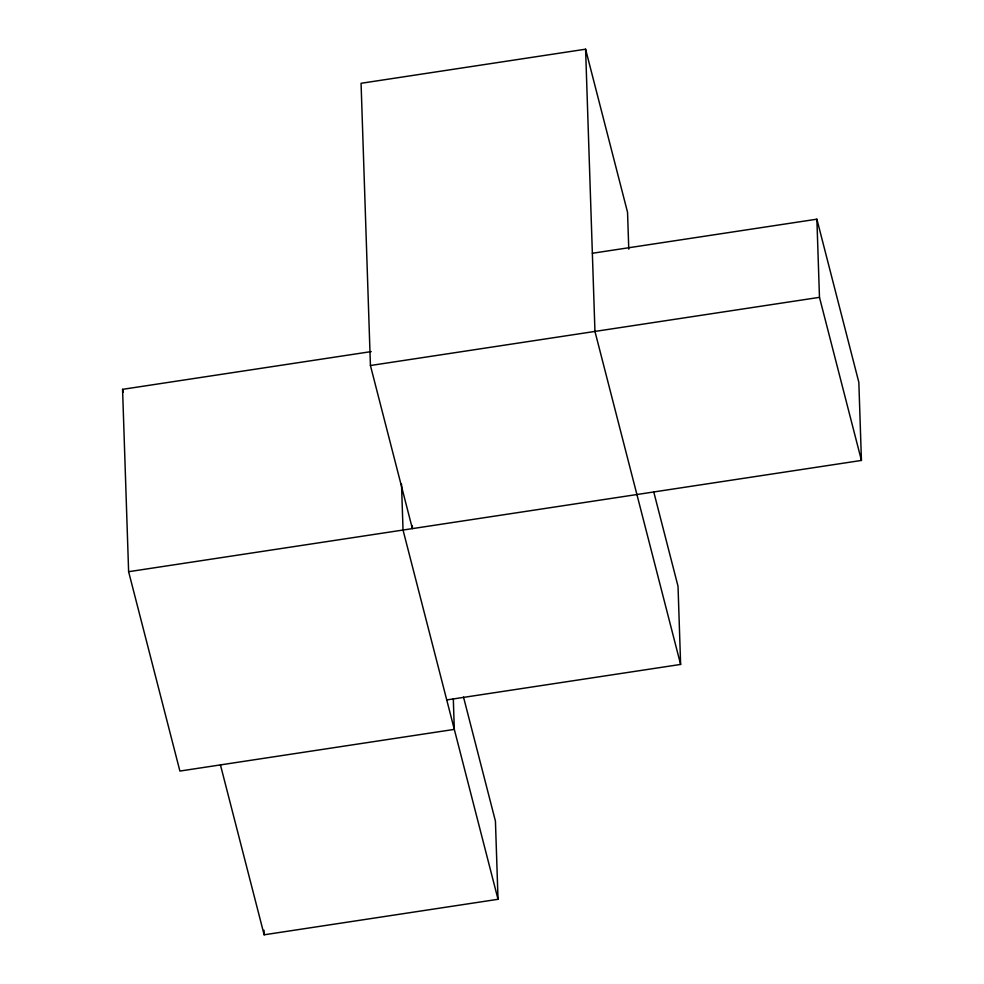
<?xml version="1.0" encoding="UTF-8"?>
<svg xmlns="http://www.w3.org/2000/svg" width="984" height="984" viewBox="0 0 984 984"><rect width="100%" height="100%" fill="white"/><g stroke="black" fill="none" stroke-linecap="round" stroke-linejoin="round"><path stroke-width="1.48" d="M628.776 249.124L627.546 212.298L585.591 49.2L361.067 83.296L370.427 365.519L412.382 528.617L412.284 525.554M592.356 253.269L816.88 219.186L858.835 382.284L861.431 460.438L128.621 571.704L179.9 771.062L454.313 729.39L453.304 698.738M128.621 571.704L122.57 389.344L371.214 351.596M370.427 365.519L819.475 297.34L816.88 219.186M446.736 699.944L680.62 664.434L678.025 586.279L653.696 491.717M220.441 764.9L264.142 934.8L498.027 899.29L495.432 821.136L463.501 697.029M819.475 297.34L861.431 460.438M680.62 664.434L594.951 331.423L585.591 49.2M498.027 899.29L403.034 530.044L401.509 484.067M122.57 389.344L123.332 392.321M263.995 930.2L264.142 934.8"/></g></svg>
